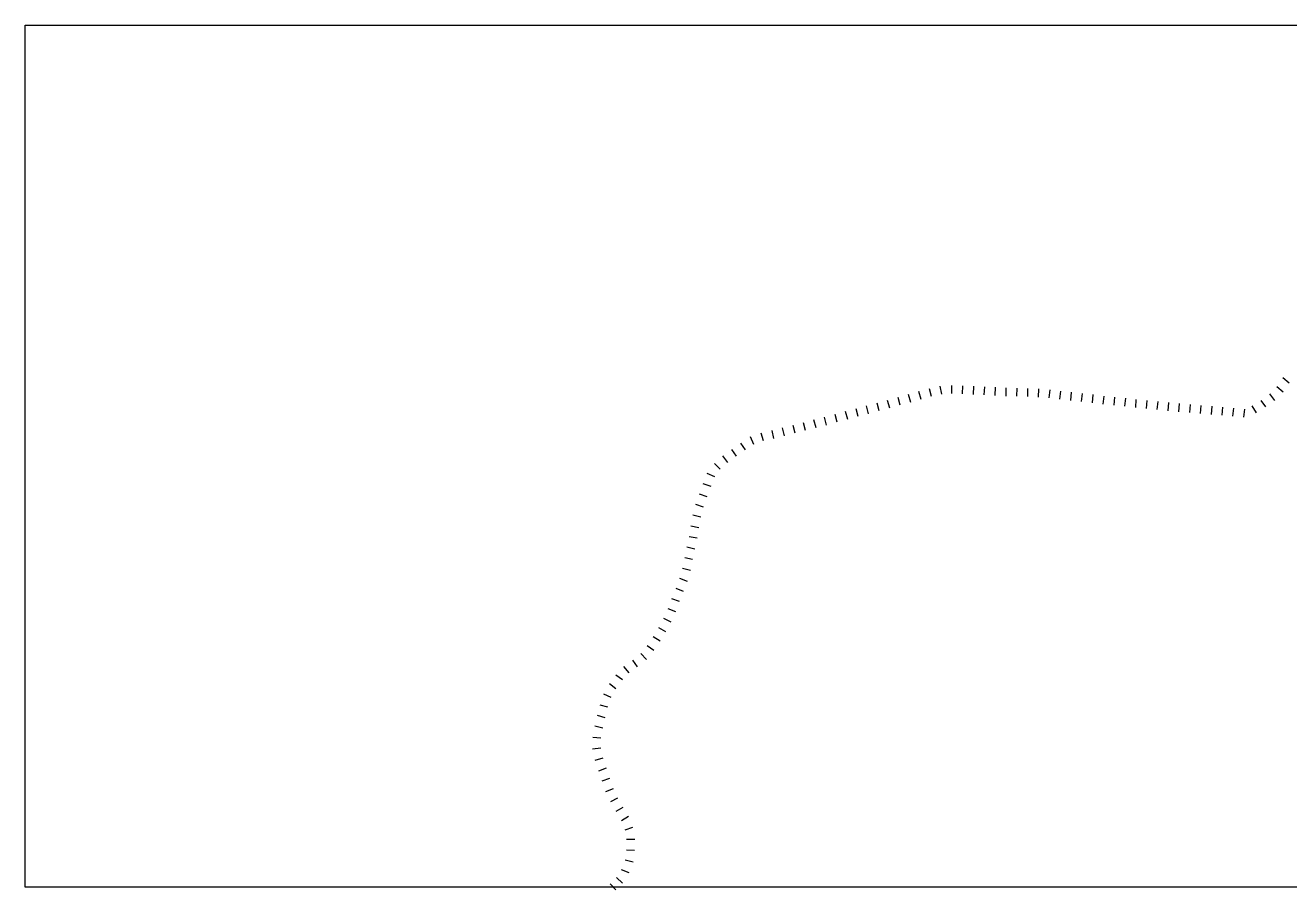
# Model space of a CAD drawing. Header units: inches. Extents: x 735322 to 757648, y 1636749 to 1657822.
# Drawn here: x 738528 to 750161, y 1649854 to 1657811 of the extents above; entities that cross this region are included whole.
import ezdxf

# ---------------------------------------------------------------- set-up
doc = ezdxf.new("R2010")
doc.units = ezdxf.units.IN
doc.header["$MEASUREMENT"] = 0
doc.layers.add('CS', color=134, linetype='Continuous')

msp = doc.modelspace()

# ---------------------------------------------------------------- linework, layer by layer
at = {"layer": 'CS'}
for p, q in [((746866, 1654393), (746847, 1654466)), ((746961, 1654417), (746946, 1654490)), ((747052, 1654422), (747054, 1654497)), ((747152, 1654418), (747155, 1654493)), ((747251, 1654414), (747255, 1654489)), ((747351, 1654409), (747355, 1654484)), ((747451, 1654404), (747455, 1654479)), ((747551, 1654399), (747554, 1654473)), ((747652, 1654396), (747653, 1654471)), ((747752, 1654394), (747753, 1654469)), ((747850, 1654389), (747854, 1654464)), ((750101, 1654435), (750042, 1654482)), ((750156, 1654518), (750097, 1654565)), ((746481, 1654286), (746462, 1654359)), ((746576, 1654314), (746558, 1654386)), ((746674, 1654340), (746654, 1654412)), ((746771, 1654368), (746750, 1654440)), ((747948, 1654381), (747956, 1654456)), ((748047, 1654369), (748055, 1654444)), ((748147, 1654358), (748155, 1654433)), ((748246, 1654347), (748254, 1654422)), ((748346, 1654337), (748353, 1654412)), ((748444, 1654325), (748453, 1654399)), ((748545, 1654314), (748552, 1654389)), ((748643, 1654304), (748652, 1654378)), ((748744, 1654293), (748750, 1654368)), ((748843, 1654285), (748851, 1654359)), ((748942, 1654274), (748950, 1654349)), ((749943, 1654299), (749898, 1654359)), ((750023, 1654359), (749977, 1654419)), ((745997, 1654157), (745979, 1654229)), ((746095, 1654184), (746074, 1654256)), ((746191, 1654210), (746172, 1654282)), ((746287, 1654235), (746268, 1654308)), ((746384, 1654261), (746365, 1654334)), ((749042, 1654264), (749049, 1654338)), ((749142, 1654254), (749148, 1654329)), ((749242, 1654247), (749248, 1654321)), ((749341, 1654239), (749348, 1654313)), ((749441, 1654230), (749448, 1654304)), ((749541, 1654222), (749547, 1654297)), ((749639, 1654213), (749648, 1654287)), ((749739, 1654203), (749747, 1654277)), ((749856, 1654243), (749816, 1654307)), ((745610, 1654057), (745592, 1654129)), ((745707, 1654080), (745689, 1654153)), ((745805, 1654107), (745784, 1654179)), ((745901, 1654132), (745882, 1654205)), ((745232, 1653953), (745200, 1654022)), ((745321, 1653987), (745298, 1654058)), ((745415, 1654008), (745399, 1654081)), ((745513, 1654033), (745495, 1654105)), ((745073, 1653846), (745028, 1653906)), ((745153, 1653903), (745111, 1653965)), ((744921, 1653725), (744868, 1653778)), ((744991, 1653788), (744946, 1653848)), ((744871, 1653655), (744803, 1653686)), ((744837, 1653565), (744766, 1653590)), ((744803, 1653471), (744732, 1653495)), ((744743, 1653284), (744670, 1653301)), ((744769, 1653377), (744698, 1653401)), ((744724, 1653187), (744650, 1653202)), ((744709, 1653090), (744635, 1653102)), ((744687, 1652990), (744614, 1653007)), ((744668, 1652893), (744595, 1652908)), ((744620, 1652692), (744550, 1652719)), ((744649, 1652794), (744575, 1652810)), ((744584, 1652599), (744515, 1652626)), ((744548, 1652506), (744478, 1652533)), ((744512, 1652413), (744442, 1652439)), ((744421, 1652228), (744356, 1652266)), ((744470, 1652318), (744403, 1652352)), ((744370, 1652141), (744306, 1652181)), ((744244, 1651975), (744192, 1652028)), ((744312, 1652057), (744251, 1652100)), ((744083, 1651851), (744036, 1651909)), ((744162, 1651907), (744119, 1651969)), ((744022, 1651785), (743962, 1651830)), ((743962, 1651705), (743902, 1651750)), ((743889, 1651536), (743816, 1651553)), ((743918, 1651623), (743851, 1651655)), ((743864, 1651438), (743792, 1651457)), ((743841, 1651342), (743768, 1651359)), ((743824, 1651248), (743750, 1651256)), ((743822, 1651157), (743748, 1651148)), ((743841, 1651064), (743769, 1651045)), ((743871, 1650972), (743801, 1650947)), ((743904, 1650877), (743833, 1650853)), ((743936, 1650784), (743866, 1650757)), ((743978, 1650698), (743912, 1650663)), ((744026, 1650611), (743960, 1650575)), ((744077, 1650527), (744013, 1650488)), ((744116, 1650426), (744045, 1650403)), ((744136, 1650316), (744061, 1650317)), ((744133, 1650215), (744058, 1650218)), ((744084, 1650009), (744015, 1650038)), ((744120, 1650108), (744047, 1650127)), ((744022, 1649915), (743967, 1649966)), ((743960, 1649854), (743909, 1649909))]:
    msp.add_line(p, q, dxfattribs=at)
msp.add_lwpolyline([(738528, 1657811), (757648, 1657811), (757648, 1649878), (738528, 1649878)], close=True, dxfattribs=at)

doc.saveas('drawing.dxf')
